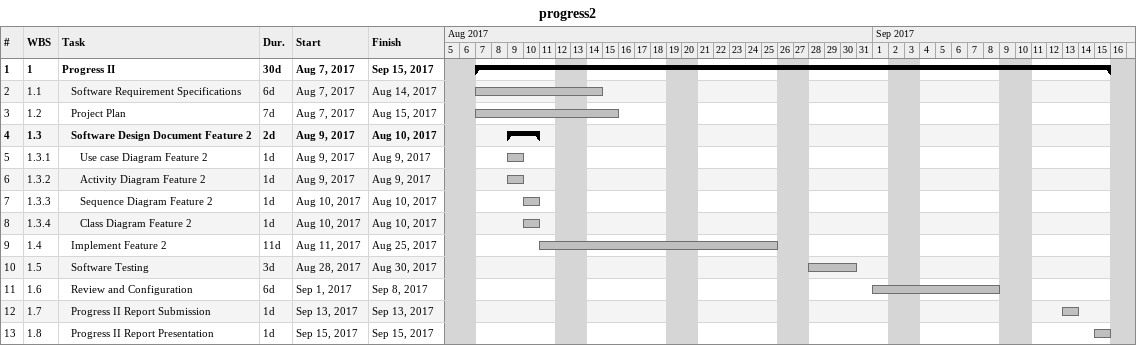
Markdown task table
progress2

| ID | WBS | Task | Duration | Start | Finish |
|---|---|---|---|---|---|
| 1 | 1 | **Progress II** | 30d | 2017-08-07 | 2017-09-15 |
| 2 | 1.1 | Software Requirement Specifications | 6d | 2017-08-07 | 2017-08-14 |
| 3 | 1.2 | Project Plan | 7d | 2017-08-07 | 2017-08-15 |
| 4 | 1.3 | **Software Design Document Feature 2** | 2d | 2017-08-09 | 2017-08-10 |
| 5 | 1.3.1 | Use case Diagram Feature 2 | 1d | 2017-08-09 | 2017-08-09 |
| 6 | 1.3.2 | Activity Diagram Feature 2 | 1d | 2017-08-09 | 2017-08-09 |
| 7 | 1.3.3 | Sequence Diagram Feature 2 | 1d | 2017-08-10 | 2017-08-10 |
| 8 | 1.3.4 | Class Diagram Feature 2 | 1d | 2017-08-10 | 2017-08-10 |
| 9 | 1.4 | Implement Feature 2 | 11d | 2017-08-11 | 2017-08-25 |
| 10 | 1.5 | Software Testing | 3d | 2017-08-28 | 2017-08-30 |
| 11 | 1.6 | Review and Configuration | 6d | 2017-09-01 | 2017-09-08 |
| 12 | 1.7 | Progress II Report Submission | 1d | 2017-09-13 | 2017-09-13 |
| 13 | 1.8 | Progress II Report Presentation | 1d | 2017-09-15 | 2017-09-15 |
